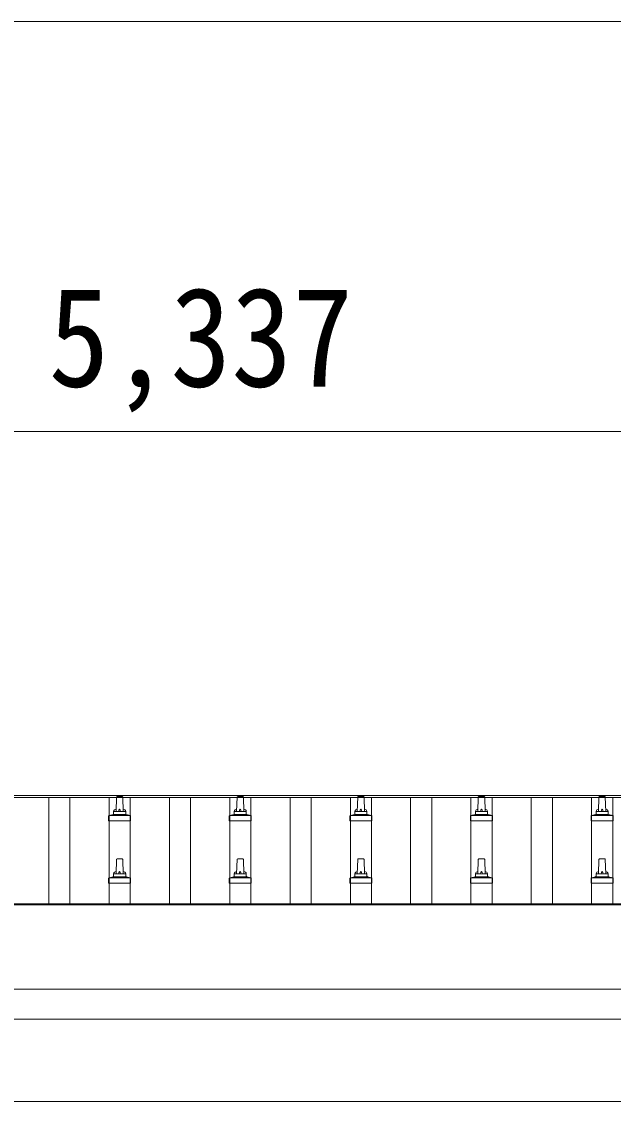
# Model space of a CAD drawing. Units: millimetres at full size, sheet at 1:50; details may follow other scales. Extents: x -14053 to 14053, y -9700 to 9700.
# Drawn here: x -5767 to -4786, y -2670 to -879 of the extents above; entities that cross this region are included whole.
import ezdxf
from ezdxf.enums import TextEntityAlignment as Align

# ---------------------------------------------------------------- set-up
doc = ezdxf.new("R2010")
doc.units = ezdxf.units.MM
doc.header["$LTSCALE"] = 50
for name, color, linetype, lineweight in [('0-1_Defpoints', 4, 'Continuous', 9), ('0-3_SHAPE', 5, 'Continuous', 5), ('0-6_PARTS1', 6, 'Continuous', 9)]:
    doc.layers.add(name, color=color, linetype=linetype, lineweight=lineweight)
doc.styles.add('ＭＳ ゴシック', font='')
doc.styles.get('ＭＳ ゴシック').set_extended_font_data('MS Gothic')

msp = doc.modelspace()

# ---------------------------------------------------------------- linework, layer by layer
at = {"layer": '0-1_Defpoints'}
for p, q in [((-8227.64, -2162.37), (-2826.64, -2162.37)), ((-8227.64, -2165.95), (-2804.14, -2165.95)), ((-8225.64, -2341.98), (-2826.64, -2341.98)), ((-8225.64, -2343.87), (-2804.14, -2343.87)), ((-2826.64, -2483.75), (-8225.64, -2483.75)), ((-8225.64, -2533.58), (-2826.64, -2533.58)), ((-2866.64, -2669.8), (-8078.64, -2669.8))]:
    msp.add_line(p, q, dxfattribs=at)
at = {"layer": '0-3_SHAPE', "color": 4, "lineweight": 9}
for p, q in [((-5722.14, -2341.98), (-5722.14, -2165.95)), ((-5722.14, -2341.98), (-5722.14, -2165.95)), ((-5687.14, -2341.98), (-5687.14, -2165.95)), ((-5687.14, -2341.98), (-5687.14, -2165.95)), ((-5622.14, -2341.98), (-5622.14, -2165.95)), ((-5622.14, -2341.98), (-5622.14, -2165.95)), ((-5587.14, -2341.98), (-5587.14, -2165.95)), ((-5587.14, -2341.98), (-5587.14, -2165.95)), ((-5522.14, -2341.98), (-5522.14, -2165.95)), ((-5522.14, -2341.98), (-5522.14, -2165.95)), ((-5487.14, -2341.98), (-5487.14, -2165.95)), ((-5487.14, -2341.98), (-5487.14, -2165.95)), ((-5422.14, -2341.98), (-5422.14, -2165.95)), ((-5422.14, -2341.98), (-5422.14, -2165.95)), ((-5387.14, -2341.98), (-5387.14, -2165.95)), ((-5387.14, -2341.98), (-5387.14, -2165.95)), ((-5322.14, -2341.98), (-5322.14, -2165.95)), ((-5322.14, -2341.98), (-5322.14, -2165.95)), ((-5287.14, -2341.98), (-5287.14, -2165.95)), ((-5287.14, -2341.98), (-5287.14, -2165.95)), ((-5222.14, -2341.98), (-5222.14, -2165.95)), ((-5222.14, -2341.98), (-5222.14, -2165.95)), ((-5187.14, -2341.98), (-5187.14, -2165.95)), ((-5187.14, -2341.98), (-5187.14, -2165.95)), ((-5122.14, -2341.98), (-5122.14, -2165.95)), ((-5087.14, -2341.98), (-5087.14, -2165.95)), ((-5022.14, -2341.98), (-5022.14, -2165.95)), ((-4987.14, -2341.98), (-4987.14, -2165.95)), ((-4922.14, -2341.98), (-4922.14, -2165.95)), ((-4887.14, -2341.98), (-4887.14, -2165.95)), ((-4822.14, -2341.98), (-4822.14, -2165.95)), ((-4787.14, -2341.98), (-4787.14, -2165.95))]:
    msp.add_line(p, q, dxfattribs=at)
at = {"layer": '0-3_SHAPE'}
for p, q in [((-5610.64, -2188.88), (-5609.91, -2165.36)), ((-5610.64, -2188.88), (-5609.91, -2165.36)), ((-5608.91, -2164.38), (-5600.37, -2164.38)), ((-5608.91, -2164.38), (-5600.37, -2164.38)), ((-5599.37, -2165.36), (-5598.64, -2188.88)), ((-5599.37, -2165.36), (-5598.64, -2188.88)), ((-5410.64, -2188.88), (-5409.91, -2165.36)), ((-5410.64, -2188.88), (-5409.91, -2165.36)), ((-5408.91, -2164.38), (-5400.37, -2164.38)), ((-5408.91, -2164.38), (-5400.37, -2164.38)), ((-5399.37, -2165.36), (-5398.64, -2188.88)), ((-5399.37, -2165.36), (-5398.64, -2188.88)), ((-5210.64, -2188.88), (-5209.91, -2165.36)), ((-5210.64, -2188.88), (-5209.91, -2165.36)), ((-5208.91, -2164.38), (-5200.37, -2164.38)), ((-5208.91, -2164.38), (-5200.37, -2164.38)), ((-5199.37, -2165.36), (-5198.64, -2188.88)), ((-5199.37, -2165.36), (-5198.64, -2188.88)), ((-5010.64, -2188.88), (-5009.91, -2165.36)), ((-5008.91, -2164.38), (-5000.37, -2164.38)), ((-4999.37, -2165.36), (-4998.64, -2188.88)), ((-4810.64, -2188.88), (-4809.91, -2165.36)), ((-4808.91, -2164.38), (-4800.37, -2164.38)), ((-4799.37, -2165.36), (-4798.64, -2188.88)), ((-5622.89, -2204.38), (-5622.89, -2196.67)), ((-5622.89, -2204.38), (-5622.89, -2196.67)), ((-5622.51, -2195.88), (-5586.77, -2195.88)), ((-5622.51, -2195.88), (-5586.77, -2195.88)), ((-5622.13, -2195.7), (-5615.4, -2194.07)), ((-5622.13, -2195.7), (-5615.4, -2194.07)), ((-5615.02, -2193.88), (-5594.26, -2193.88)), ((-5615.02, -2193.88), (-5594.26, -2193.88)), ((-5614.64, -2193.1), (-5614.64, -2188.88)), ((-5614.64, -2193.1), (-5614.64, -2188.88)), ((-5613.64, -2188.88), (-5595.64, -2188.88)), ((-5613.64, -2188.88), (-5595.64, -2188.88)), ((-5594.64, -2193.1), (-5594.64, -2188.88)), ((-5594.64, -2193.1), (-5594.64, -2188.88)), ((-5587.15, -2195.7), (-5593.88, -2194.07)), ((-5587.15, -2195.7), (-5593.88, -2194.07)), ((-5586.39, -2204.38), (-5586.39, -2196.67)), ((-5586.39, -2204.38), (-5586.39, -2196.67)), ((-5422.89, -2204.38), (-5422.89, -2196.67)), ((-5422.89, -2204.38), (-5422.89, -2196.67)), ((-5422.51, -2195.88), (-5386.77, -2195.88)), ((-5422.51, -2195.88), (-5386.77, -2195.88)), ((-5422.13, -2195.7), (-5415.4, -2194.07)), ((-5422.13, -2195.7), (-5415.4, -2194.07)), ((-5415.02, -2193.88), (-5394.26, -2193.88)), ((-5415.02, -2193.88), (-5394.26, -2193.88)), ((-5414.64, -2193.1), (-5414.64, -2188.88)), ((-5414.64, -2193.1), (-5414.64, -2188.88)), ((-5413.64, -2188.88), (-5395.64, -2188.88)), ((-5413.64, -2188.88), (-5395.64, -2188.88)), ((-5394.64, -2193.1), (-5394.64, -2188.88)), ((-5394.64, -2193.1), (-5394.64, -2188.88)), ((-5387.15, -2195.7), (-5393.88, -2194.07)), ((-5387.15, -2195.7), (-5393.88, -2194.07)), ((-5386.39, -2204.38), (-5386.39, -2196.67)), ((-5386.39, -2204.38), (-5386.39, -2196.67)), ((-5222.89, -2204.38), (-5222.89, -2196.67)), ((-5222.89, -2204.38), (-5222.89, -2196.67)), ((-5222.51, -2195.88), (-5186.77, -2195.88)), ((-5222.51, -2195.88), (-5186.77, -2195.88)), ((-5222.13, -2195.7), (-5215.4, -2194.07)), ((-5222.13, -2195.7), (-5215.4, -2194.07)), ((-5215.02, -2193.88), (-5194.26, -2193.88)), ((-5215.02, -2193.88), (-5194.26, -2193.88)), ((-5214.64, -2193.1), (-5214.64, -2188.88)), ((-5214.64, -2193.1), (-5214.64, -2188.88)), ((-5213.64, -2188.88), (-5195.64, -2188.88)), ((-5213.64, -2188.88), (-5195.64, -2188.88)), ((-5194.64, -2193.1), (-5194.64, -2188.88)), ((-5194.64, -2193.1), (-5194.64, -2188.88)), ((-5187.15, -2195.7), (-5193.88, -2194.07)), ((-5187.15, -2195.7), (-5193.88, -2194.07)), ((-5186.39, -2204.38), (-5186.39, -2196.67)), ((-5186.39, -2204.38), (-5186.39, -2196.67)), ((-5022.89, -2204.38), (-5022.89, -2196.67)), ((-5022.51, -2195.88), (-4986.77, -2195.88)), ((-5022.13, -2195.7), (-5015.4, -2194.07)), ((-5015.02, -2193.88), (-4994.26, -2193.88)), ((-5014.64, -2193.1), (-5014.64, -2188.88)), ((-5013.64, -2188.88), (-4995.64, -2188.88)), ((-4994.64, -2193.1), (-4994.64, -2188.88)), ((-4987.15, -2195.7), (-4993.88, -2194.07)), ((-4986.39, -2204.38), (-4986.39, -2196.67)), ((-4822.89, -2204.38), (-4822.89, -2196.67)), ((-4822.51, -2195.88), (-4786.77, -2195.88)), ((-4822.13, -2195.7), (-4815.4, -2194.07)), ((-4815.02, -2193.88), (-4794.26, -2193.88)), ((-4814.64, -2193.1), (-4814.64, -2188.88)), ((-4813.64, -2188.88), (-4795.64, -2188.88)), ((-4794.64, -2193.1), (-4794.64, -2188.88)), ((-4787.15, -2195.7), (-4793.88, -2194.07)), ((-4786.39, -2204.38), (-4786.39, -2196.67)), ((-5586.39, -2204.38), (-5622.89, -2204.38)), ((-5586.39, -2204.38), (-5622.89, -2204.38)), ((-5386.39, -2204.38), (-5422.89, -2204.38)), ((-5386.39, -2204.38), (-5422.89, -2204.38)), ((-5186.39, -2204.38), (-5222.89, -2204.38)), ((-5186.39, -2204.38), (-5222.89, -2204.38)), ((-4986.39, -2204.38), (-5022.89, -2204.38)), ((-4786.39, -2204.38), (-4822.89, -2204.38)), ((-5610.64, -2292.22), (-5609.91, -2268.69)), ((-5610.64, -2292.22), (-5609.91, -2268.69)), ((-5608.91, -2267.72), (-5600.37, -2267.72)), ((-5608.91, -2267.72), (-5600.37, -2267.72)), ((-5599.37, -2268.69), (-5598.64, -2292.22)), ((-5599.37, -2268.69), (-5598.64, -2292.22)), ((-5410.64, -2292.22), (-5409.91, -2268.69)), ((-5410.64, -2292.22), (-5409.91, -2268.69)), ((-5408.91, -2267.72), (-5400.37, -2267.72)), ((-5408.91, -2267.72), (-5400.37, -2267.72)), ((-5399.37, -2268.69), (-5398.64, -2292.22)), ((-5399.37, -2268.69), (-5398.64, -2292.22)), ((-5210.64, -2292.22), (-5209.91, -2268.69)), ((-5210.64, -2292.22), (-5209.91, -2268.69)), ((-5208.91, -2267.72), (-5200.37, -2267.72)), ((-5208.91, -2267.72), (-5200.37, -2267.72)), ((-5199.37, -2268.69), (-5198.64, -2292.22)), ((-5199.37, -2268.69), (-5198.64, -2292.22)), ((-5010.64, -2292.22), (-5009.91, -2268.69)), ((-5008.91, -2267.72), (-5000.37, -2267.72)), ((-4999.37, -2268.69), (-4998.64, -2292.22)), ((-4810.64, -2292.22), (-4809.91, -2268.69)), ((-4808.91, -2267.72), (-4800.37, -2267.72)), ((-4799.37, -2268.69), (-4798.64, -2292.22)), ((-5614.64, -2296.43), (-5614.64, -2292.22)), ((-5614.64, -2296.43), (-5614.64, -2292.22)), ((-5613.64, -2292.22), (-5595.64, -2292.22)), ((-5613.64, -2292.22), (-5595.64, -2292.22)), ((-5594.64, -2296.43), (-5594.64, -2292.22)), ((-5594.64, -2296.43), (-5594.64, -2292.22)), ((-5414.64, -2296.43), (-5414.64, -2292.22)), ((-5414.64, -2296.43), (-5414.64, -2292.22)), ((-5413.64, -2292.22), (-5395.64, -2292.22)), ((-5413.64, -2292.22), (-5395.64, -2292.22)), ((-5394.64, -2296.43), (-5394.64, -2292.22)), ((-5394.64, -2296.43), (-5394.64, -2292.22)), ((-5214.64, -2296.43), (-5214.64, -2292.22)), ((-5214.64, -2296.43), (-5214.64, -2292.22)), ((-5213.64, -2292.22), (-5195.64, -2292.22)), ((-5213.64, -2292.22), (-5195.64, -2292.22)), ((-5194.64, -2296.43), (-5194.64, -2292.22)), ((-5194.64, -2296.43), (-5194.64, -2292.22)), ((-5014.64, -2296.43), (-5014.64, -2292.22)), ((-5013.64, -2292.22), (-4995.64, -2292.22)), ((-4994.64, -2296.43), (-4994.64, -2292.22)), ((-4814.64, -2296.43), (-4814.64, -2292.22)), ((-4813.64, -2292.22), (-4795.64, -2292.22)), ((-4794.64, -2296.43), (-4794.64, -2292.22)), ((-5622.89, -2307.72), (-5622.89, -2300)), ((-5622.89, -2307.72), (-5622.89, -2300)), ((-5586.39, -2307.72), (-5622.89, -2307.72)), ((-5586.39, -2307.72), (-5622.89, -2307.72)), ((-5622.51, -2299.22), (-5586.77, -2299.22)), ((-5622.51, -2299.22), (-5586.77, -2299.22)), ((-5622.13, -2299.03), (-5615.4, -2297.4)), ((-5622.13, -2299.03), (-5615.4, -2297.4)), ((-5615.02, -2297.22), (-5594.26, -2297.22)), ((-5615.02, -2297.22), (-5594.26, -2297.22)), ((-5587.15, -2299.03), (-5593.88, -2297.4)), ((-5587.15, -2299.03), (-5593.88, -2297.4)), ((-5586.39, -2307.72), (-5586.39, -2300)), ((-5586.39, -2307.72), (-5586.39, -2300)), ((-5422.89, -2307.72), (-5422.89, -2300)), ((-5422.89, -2307.72), (-5422.89, -2300)), ((-5386.39, -2307.72), (-5422.89, -2307.72)), ((-5386.39, -2307.72), (-5422.89, -2307.72)), ((-5422.51, -2299.22), (-5386.77, -2299.22)), ((-5422.51, -2299.22), (-5386.77, -2299.22)), ((-5422.13, -2299.03), (-5415.4, -2297.4)), ((-5422.13, -2299.03), (-5415.4, -2297.4)), ((-5415.02, -2297.22), (-5394.26, -2297.22)), ((-5415.02, -2297.22), (-5394.26, -2297.22)), ((-5387.15, -2299.03), (-5393.88, -2297.4)), ((-5387.15, -2299.03), (-5393.88, -2297.4)), ((-5386.39, -2307.72), (-5386.39, -2300)), ((-5386.39, -2307.72), (-5386.39, -2300)), ((-5222.89, -2307.72), (-5222.89, -2300)), ((-5222.89, -2307.72), (-5222.89, -2300)), ((-5186.39, -2307.72), (-5222.89, -2307.72)), ((-5186.39, -2307.72), (-5222.89, -2307.72)), ((-5222.51, -2299.22), (-5186.77, -2299.22)), ((-5222.51, -2299.22), (-5186.77, -2299.22)), ((-5222.13, -2299.03), (-5215.4, -2297.4)), ((-5222.13, -2299.03), (-5215.4, -2297.4)), ((-5215.02, -2297.22), (-5194.26, -2297.22)), ((-5215.02, -2297.22), (-5194.26, -2297.22)), ((-5187.15, -2299.03), (-5193.88, -2297.4)), ((-5187.15, -2299.03), (-5193.88, -2297.4)), ((-5186.39, -2307.72), (-5186.39, -2300)), ((-5186.39, -2307.72), (-5186.39, -2300)), ((-5022.89, -2307.72), (-5022.89, -2300)), ((-4986.39, -2307.72), (-5022.89, -2307.72)), ((-5022.51, -2299.22), (-4986.77, -2299.22)), ((-5022.13, -2299.03), (-5015.4, -2297.4)), ((-5015.02, -2297.22), (-4994.26, -2297.22)), ((-4987.15, -2299.03), (-4993.88, -2297.4)), ((-4986.39, -2307.72), (-4986.39, -2300)), ((-4822.89, -2307.72), (-4822.89, -2300)), ((-4786.39, -2307.72), (-4822.89, -2307.72)), ((-4822.51, -2299.22), (-4786.77, -2299.22)), ((-4822.13, -2299.03), (-4815.4, -2297.4)), ((-4815.02, -2297.22), (-4794.26, -2297.22)), ((-4787.15, -2299.03), (-4793.88, -2297.4)), ((-4786.39, -2307.72), (-4786.39, -2300))]:
    msp.add_line(p, q, dxfattribs=at)
for centre, radius, start, end in [((-5608.91, -2165.38), 1, 90, 178.60509), ((-5608.91, -2165.38), 1, 90, 178.60509), ((-5600.37, -2165.38), 1, 1.39491, 90), ((-5600.37, -2165.38), 1, 1.39491, 90), ((-5408.91, -2165.38), 1, 90, 178.60509), ((-5408.91, -2165.38), 1, 90, 178.60509), ((-5400.37, -2165.38), 1, 1.39491, 90), ((-5400.37, -2165.38), 1, 1.39491, 90), ((-5208.91, -2165.38), 1, 90, 178.60509), ((-5208.91, -2165.38), 1, 90, 178.60509), ((-5200.37, -2165.38), 1, 1.39491, 90), ((-5200.37, -2165.38), 1, 1.39491, 90), ((-5008.91, -2165.38), 1, 90, 178.60509), ((-5000.37, -2165.38), 1, 1.39491, 90), ((-4808.91, -2165.38), 1, 90, 178.60509), ((-4800.37, -2165.38), 1, 1.39491, 90), ((-5621.89, -2196.67), 1, 103.62699, 180), ((-5621.89, -2196.67), 1, 103.62699, 180), ((-5615.64, -2193.1), 1, 283.62699, 0), ((-5615.64, -2193.1), 1, 283.62699, 0), ((-5610.55, -2189.52), 4.13, 90, 171.17633), ((-5610.55, -2189.52), 4.13, 90, 171.17633), ((-5613.64, -2189.88), 1, 90, 180), ((-5613.64, -2189.88), 1, 90, 180), ((-5601.31, -2188.88), 4.83, 133.60282, 180), ((-5601.31, -2188.88), 4.83, 133.60282, 180), ((-5607.97, -2188.88), 4.83, 0, 46.39718), ((-5607.97, -2188.88), 4.83, 0, 46.39718), ((-5598.72, -2189.52), 4.13, 8.82367, 90), ((-5598.72, -2189.52), 4.13, 8.82367, 90), ((-5595.64, -2189.88), 1, 0, 90), ((-5595.64, -2189.88), 1, 0, 90), ((-5593.64, -2193.1), 1, 180, 256.37301), ((-5593.64, -2193.1), 1, 180, 256.37301), ((-5587.39, -2196.67), 1, 0, 76.37301), ((-5587.39, -2196.67), 1, 0, 76.37301), ((-5421.89, -2196.67), 1, 103.62699, 180), ((-5421.89, -2196.67), 1, 103.62699, 180), ((-5415.64, -2193.1), 1, 283.62699, 0), ((-5415.64, -2193.1), 1, 283.62699, 0), ((-5410.55, -2189.52), 4.13, 90, 171.17633), ((-5410.55, -2189.52), 4.13, 90, 171.17633), ((-5413.64, -2189.88), 1, 90, 180), ((-5413.64, -2189.88), 1, 90, 180), ((-5401.31, -2188.88), 4.83, 133.60282, 180), ((-5401.31, -2188.88), 4.83, 133.60282, 180), ((-5407.97, -2188.88), 4.83, 0, 46.39718), ((-5407.97, -2188.88), 4.83, 0, 46.39718), ((-5398.72, -2189.52), 4.13, 8.82367, 90), ((-5398.72, -2189.52), 4.13, 8.82367, 90), ((-5395.64, -2189.88), 1, 0, 90), ((-5395.64, -2189.88), 1, 0, 90), ((-5393.64, -2193.1), 1, 180, 256.37301), ((-5393.64, -2193.1), 1, 180, 256.37301), ((-5387.39, -2196.67), 1, 0, 76.37301), ((-5387.39, -2196.67), 1, 0, 76.37301), ((-5221.89, -2196.67), 1, 103.62699, 180), ((-5221.89, -2196.67), 1, 103.62699, 180), ((-5215.64, -2193.1), 1, 283.62699, 0), ((-5215.64, -2193.1), 1, 283.62699, 0), ((-5210.55, -2189.52), 4.13, 90, 171.17633), ((-5210.55, -2189.52), 4.13, 90, 171.17633), ((-5213.64, -2189.88), 1, 90, 180), ((-5213.64, -2189.88), 1, 90, 180), ((-5201.31, -2188.88), 4.83, 133.60282, 180), ((-5201.31, -2188.88), 4.83, 133.60282, 180), ((-5207.97, -2188.88), 4.83, 0, 46.39718), ((-5207.97, -2188.88), 4.83, 0, 46.39718), ((-5198.72, -2189.52), 4.13, 8.82367, 90), ((-5198.72, -2189.52), 4.13, 8.82367, 90), ((-5195.64, -2189.88), 1, 0, 90), ((-5195.64, -2189.88), 1, 0, 90), ((-5193.64, -2193.1), 1, 180, 256.37301), ((-5193.64, -2193.1), 1, 180, 256.37301), ((-5187.39, -2196.67), 1, 0, 76.37301), ((-5187.39, -2196.67), 1, 0, 76.37301), ((-5021.89, -2196.67), 1, 103.62699, 180), ((-5015.64, -2193.1), 1, 283.62699, 0), ((-5010.55, -2189.52), 4.13, 90, 171.17633), ((-5013.64, -2189.88), 1, 90, 180), ((-5001.31, -2188.88), 4.83, 133.60282, 180), ((-5007.97, -2188.88), 4.83, 0, 46.39718), ((-4998.72, -2189.52), 4.13, 8.82367, 90), ((-4995.64, -2189.88), 1, 0, 90), ((-4993.64, -2193.1), 1, 180, 256.37301), ((-4987.39, -2196.67), 1, 0, 76.37301), ((-4821.89, -2196.67), 1, 103.62699, 180), ((-4815.64, -2193.1), 1, 283.62699, 0), ((-4810.55, -2189.52), 4.13, 90, 171.17633), ((-4813.64, -2189.88), 1, 90, 180), ((-4801.31, -2188.88), 4.83, 133.60282, 180), ((-4807.97, -2188.88), 4.83, 0, 46.39718), ((-4798.72, -2189.52), 4.13, 8.82367, 90), ((-4795.64, -2189.88), 1, 0, 90), ((-4793.64, -2193.1), 1, 180, 256.37301), ((-4787.39, -2196.67), 1, 0, 76.37301), ((-5608.91, -2268.72), 1, 90, 178.60509), ((-5608.91, -2268.72), 1, 90, 178.60509), ((-5600.37, -2268.72), 1, 1.39491, 90), ((-5600.37, -2268.72), 1, 1.39491, 90), ((-5408.91, -2268.72), 1, 90, 178.60509), ((-5408.91, -2268.72), 1, 90, 178.60509), ((-5400.37, -2268.72), 1, 1.39491, 90), ((-5400.37, -2268.72), 1, 1.39491, 90), ((-5208.91, -2268.72), 1, 90, 178.60509), ((-5208.91, -2268.72), 1, 90, 178.60509), ((-5200.37, -2268.72), 1, 1.39491, 90), ((-5200.37, -2268.72), 1, 1.39491, 90), ((-5008.91, -2268.72), 1, 90, 178.60509), ((-5000.37, -2268.72), 1, 1.39491, 90), ((-4808.91, -2268.72), 1, 90, 178.60509), ((-4800.37, -2268.72), 1, 1.39491, 90), ((-5610.55, -2292.85), 4.13, 90, 171.17633), ((-5610.55, -2292.85), 4.13, 90, 171.17633), ((-5613.64, -2293.22), 1, 90, 180), ((-5613.64, -2293.22), 1, 90, 180), ((-5601.31, -2292.22), 4.83, 133.60282, 180), ((-5601.31, -2292.22), 4.83, 133.60282, 180), ((-5607.97, -2292.22), 4.83, 0, 46.39718), ((-5607.97, -2292.22), 4.83, 0, 46.39718), ((-5598.72, -2292.85), 4.13, 8.82367, 90), ((-5598.72, -2292.85), 4.13, 8.82367, 90), ((-5595.64, -2293.22), 1, 0, 90), ((-5595.64, -2293.22), 1, 0, 90), ((-5410.55, -2292.85), 4.13, 90, 171.17633), ((-5410.55, -2292.85), 4.13, 90, 171.17633), ((-5413.64, -2293.22), 1, 90, 180), ((-5413.64, -2293.22), 1, 90, 180), ((-5401.31, -2292.22), 4.83, 133.60282, 180), ((-5401.31, -2292.22), 4.83, 133.60282, 180), ((-5407.97, -2292.22), 4.83, 0, 46.39718), ((-5407.97, -2292.22), 4.83, 0, 46.39718), ((-5398.72, -2292.85), 4.13, 8.82367, 90), ((-5398.72, -2292.85), 4.13, 8.82367, 90), ((-5395.64, -2293.22), 1, 0, 90), ((-5395.64, -2293.22), 1, 0, 90), ((-5210.55, -2292.85), 4.13, 90, 171.17633), ((-5210.55, -2292.85), 4.13, 90, 171.17633), ((-5213.64, -2293.22), 1, 90, 180), ((-5213.64, -2293.22), 1, 90, 180), ((-5201.31, -2292.22), 4.83, 133.60282, 180), ((-5201.31, -2292.22), 4.83, 133.60282, 180), ((-5207.97, -2292.22), 4.83, 0, 46.39718), ((-5207.97, -2292.22), 4.83, 0, 46.39718), ((-5198.72, -2292.85), 4.13, 8.82367, 90), ((-5198.72, -2292.85), 4.13, 8.82367, 90), ((-5195.64, -2293.22), 1, 0, 90), ((-5195.64, -2293.22), 1, 0, 90), ((-5010.55, -2292.85), 4.13, 90, 171.17633), ((-5013.64, -2293.22), 1, 90, 180), ((-5001.31, -2292.22), 4.83, 133.60282, 180), ((-5007.97, -2292.22), 4.83, 0, 46.39718), ((-4998.72, -2292.85), 4.13, 8.82367, 90), ((-4995.64, -2293.22), 1, 0, 90), ((-4810.55, -2292.85), 4.13, 90, 171.17633), ((-4813.64, -2293.22), 1, 90, 180), ((-4801.31, -2292.22), 4.83, 133.60282, 180), ((-4807.97, -2292.22), 4.83, 0, 46.39718), ((-4798.72, -2292.85), 4.13, 8.82367, 90), ((-4795.64, -2293.22), 1, 0, 90), ((-5621.89, -2300), 1, 103.62699, 180), ((-5621.89, -2300), 1, 103.62699, 180), ((-5615.64, -2296.43), 1, 283.62699, 0), ((-5615.64, -2296.43), 1, 283.62699, 0), ((-5593.64, -2296.43), 1, 180, 256.37301), ((-5593.64, -2296.43), 1, 180, 256.37301), ((-5587.39, -2300), 1, 0, 76.37301), ((-5587.39, -2300), 1, 0, 76.37301), ((-5421.89, -2300), 1, 103.62699, 180), ((-5421.89, -2300), 1, 103.62699, 180), ((-5415.64, -2296.43), 1, 283.62699, 0), ((-5415.64, -2296.43), 1, 283.62699, 0), ((-5393.64, -2296.43), 1, 180, 256.37301), ((-5393.64, -2296.43), 1, 180, 256.37301), ((-5387.39, -2300), 1, 0, 76.37301), ((-5387.39, -2300), 1, 0, 76.37301), ((-5221.89, -2300), 1, 103.62699, 180), ((-5221.89, -2300), 1, 103.62699, 180), ((-5215.64, -2296.43), 1, 283.62699, 0), ((-5215.64, -2296.43), 1, 283.62699, 0), ((-5193.64, -2296.43), 1, 180, 256.37301), ((-5193.64, -2296.43), 1, 180, 256.37301), ((-5187.39, -2300), 1, 0, 76.37301), ((-5187.39, -2300), 1, 0, 76.37301), ((-5021.89, -2300), 1, 103.62699, 180), ((-5015.64, -2296.43), 1, 283.62699, 0), ((-4993.64, -2296.43), 1, 180, 256.37301), ((-4987.39, -2300), 1, 0, 76.37301), ((-4821.89, -2300), 1, 103.62699, 180), ((-4815.64, -2296.43), 1, 283.62699, 0), ((-4793.64, -2296.43), 1, 180, 256.37301), ((-4787.39, -2300), 1, 0, 76.37301)]:
    msp.add_arc(centre, radius, start, end, dxfattribs=at)
at = {"layer": '0-6_PARTS1'}
for p, q in [((-8141.14, -878.94), (-952.14, -878.94)), ((-2804.14, -1558.96), (-8141.14, -1558.96))]:
    msp.add_line(p, q, dxfattribs=at)

# ---------------------------------------------------------------- texts
at = {"layer": '0-6_PARTS1', "color": 7, "style": 'ＭＳ ゴシック', "width": 0.9}
msp.add_text('5,337', height=165, dxfattribs=at).set_placement((-5722.64, -1533.96), align=Align.BOTTOM_LEFT)

doc.saveas('drawing.dxf')
